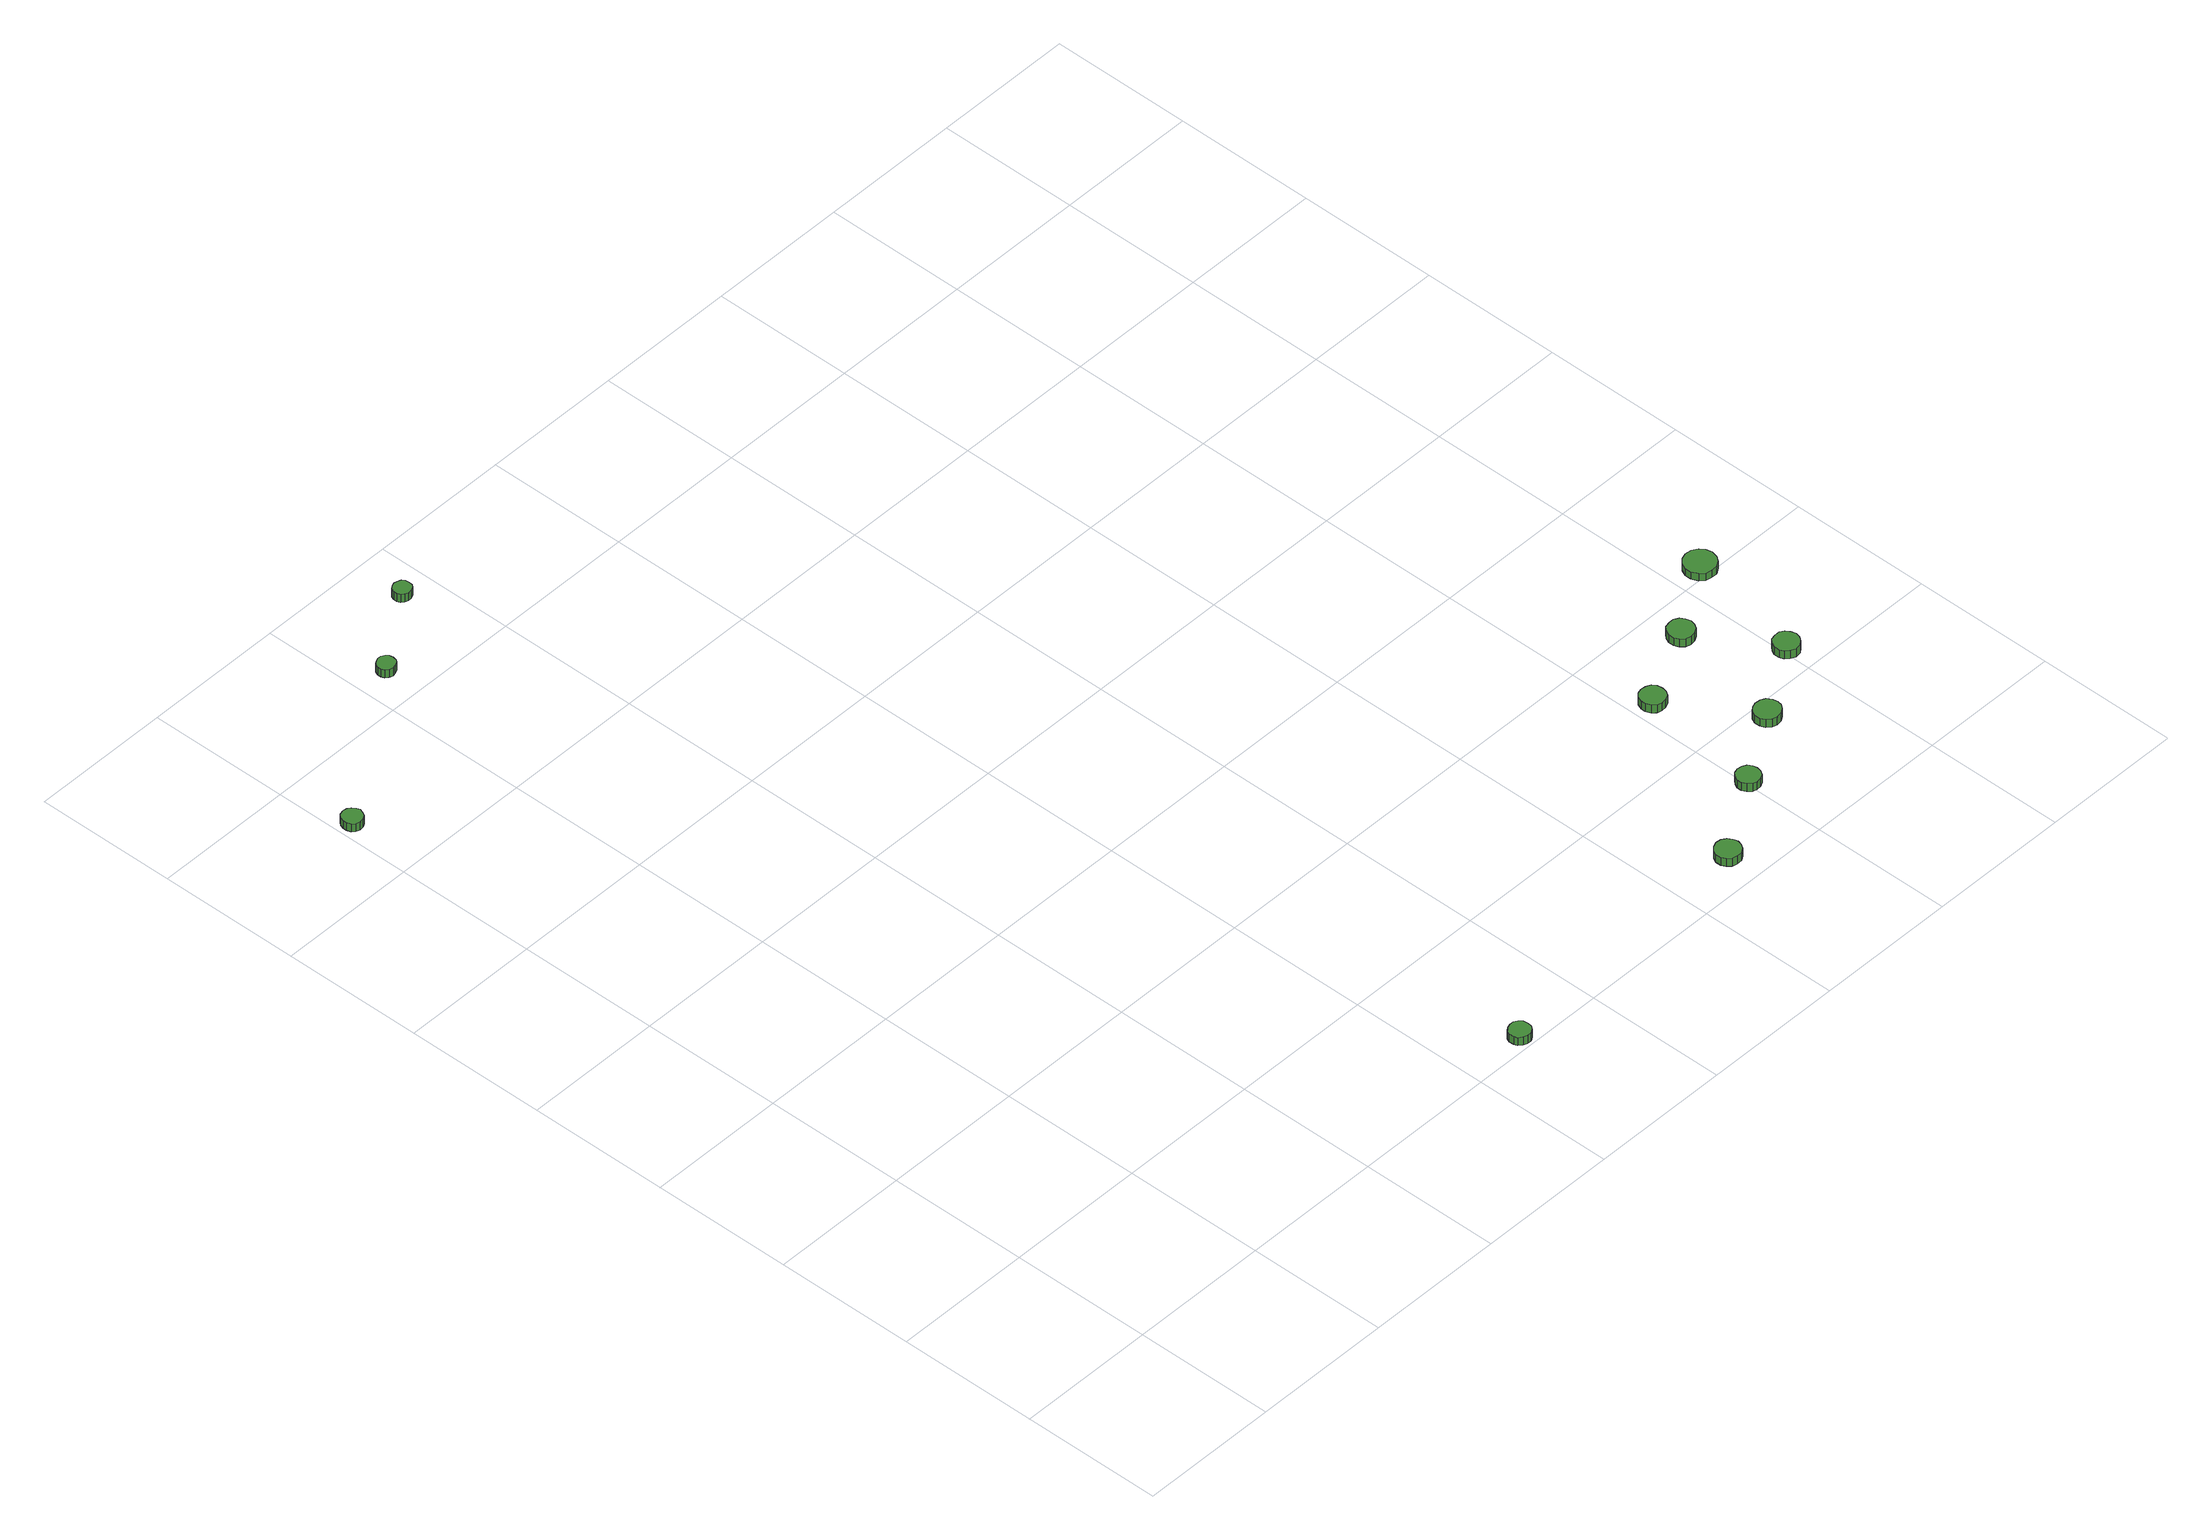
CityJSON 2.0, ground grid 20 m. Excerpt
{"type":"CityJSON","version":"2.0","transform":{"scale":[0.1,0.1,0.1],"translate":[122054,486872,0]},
"CityObjects":{
"tree1":{"type":"SolitaryVegetationObject","attributes":{"function":"something"},"geometry":[{"type":"MultiSurface","lod":"1","boundaries":[[[0,1,2,3,4,5,6,7,8,9,10,11,12,13,14]],[[15,16,17,18,19,20,21,22,23,24,25,26,27,28,29]],[[0,29,28,1]],[[1,28,27,2]],[[2,27,26,3]],[[3,26,25,4]],[[4,25,24,5]],[[5,24,23,6]],[[6,23,22,7]],[[7,22,21,8]],[[8,21,20,9]],[[9,20,19,10]],[[10,19,18,11]],[[11,18,17,12]],[[12,17,16,13]],[[13,16,15,14]],[[14,15,29,0]]]}]},
"tree2":{"type":"SolitaryVegetationObject","attributes":{"function":"something"},"geometry":[{"type":"MultiSurface","lod":"1","boundaries":[[[30,31,32,33,34,35,36,37,38,39,40,41,42,43,44]],[[45,46,47,48,49,50,51,52,53,54,55,56,57,58,59]],[[30,59,58,31]],[[31,58,57,32]],[[32,57,56,33]],[[33,56,55,34]],[[34,55,54,35]],[[35,54,53,36]],[[36,53,52,37]],[[37,52,51,38]],[[38,51,50,39]],[[39,50,49,40]],[[40,49,48,41]],[[41,48,47,42]],[[42,47,46,43]],[[43,46,45,44]],[[44,45,59,30]]]}]},
"tree3":{"type":"SolitaryVegetationObject","attributes":{"function":"something"},"geometry":[{"type":"MultiSurface","lod":"1","boundaries":[[[60,61,62,63,64,65,66,67,68,69,70,71,72,73,74]],[[75,76,77,78,79,80,81,82,83,84,85,86,87,88,89]],[[60,89,88,61]],[[61,88,87,62]],[[62,87,86,63]],[[63,86,85,64]],[[64,85,84,65]],[[65,84,83,66]],[[66,83,82,67]],[[67,82,81,68]],[[68,81,80,69]],[[69,80,79,70]],[[70,79,78,71]],[[71,78,77,72]],[[72,77,76,73]],[[73,76,75,74]],[[74,75,89,60]]]}]},
"tree4":{"type":"SolitaryVegetationObject","attributes":{"function":"something"},"geometry":[{"type":"MultiSurface","lod":"1","boundaries":[[[90,91,92,93,94,95,96,97,98,99,100,101,102,103,104]],[[105,106,107,108,109,110,111,112,113,114,115,116,117,118,119]],[[90,119,118,91]],[[91,118,117,92]],[[92,117,116,93]],[[93,116,115,94]],[[94,115,114,95]],[[95,114,113,96]],[[96,113,112,97]],[[97,112,111,98]],[[98,111,110,99]],[[99,110,109,100]],[[100,109,108,101]],[[101,108,107,102]],[[102,107,106,103]],[[103,106,105,104]],[[104,105,119,90]]]}]},
"tree5":{"type":"SolitaryVegetationObject","attributes":{"function":"something"},"geometry":[{"type":"MultiSurface","lod":"1","boundaries":[[[120,121,122,123,124,125,126,127,128,129,130,131,132,133,134]],[[135,136,137,138,139,140,141,142,143,144,145,146,147,148,149]],[[120,149,148,121]],[[121,148,147,122]],[[122,147,146,123]],[[123,146,145,124]],[[124,145,144,125]],[[125,144,143,126]],[[126,143,142,127]],[[127,142,141,128]],[[128,141,140,129]],[[129,140,139,130]],[[130,139,138,131]],[[131,138,137,132]],[[132,137,136,133]],[[133,136,135,134]],[[134,135,149,120]]]}]},
"tree6":{"type":"SolitaryVegetationObject","attributes":{"function":"something"},"geometry":[{"type":"MultiSurface","lod":"1","boundaries":[[[150,151,152,153,154,155,156,157,158,159,160,161,162,163,164]],[[165,166,167,168,169,170,171,172,173,174,175,176,177,178,179]],[[150,179,178,151]],[[151,178,177,152]],[[152,177,176,153]],[[153,176,175,154]],[[154,175,174,155]],[[155,174,173,156]],[[156,173,172,157]],[[157,172,171,158]],[[158,171,170,159]],[[159,170,169,160]],[[160,169,168,161]],[[161,168,167,162]],[[162,167,166,163]],[[163,166,165,164]],[[164,165,179,150]]]}]},
"tree7":{"type":"SolitaryVegetationObject","attributes":{"function":"something"},"geometry":[{"type":"MultiSurface","lod":"1","boundaries":[[[180,181,182,183,184,185,186,187,188,189,190,191,192,193,194]],[[195,196,197,198,199,200,201,202,203,204,205,206,207,208,209]],[[180,209,208,181]],[[181,208,207,182]],[[182,207,206,183]],[[183,206,205,184]],[[184,205,204,185]],[[185,204,203,186]],[[186,203,202,187]],[[187,202,201,188]],[[188,201,200,189]],[[189,200,199,190]],[[190,199,198,191]],[[191,198,197,192]],[[192,197,196,193]],[[193,196,195,194]],[[194,195,209,180]]]}]},
"tree8":{"type":"SolitaryVegetationObject","attributes":{"function":"something"},"geometry":[{"type":"MultiSurface","lod":"1","boundaries":[[[210,211,212,213,214,215,216,217,218,219,220,221,222,223,224]],[[225,226,227,228,229,230,231,232,233,234,235,236,237,238,239]],[[210,239,238,211]],[[211,238,237,212]],[[212,237,236,213]],[[213,236,235,214]],[[214,235,234,215]],[[215,234,233,216]],[[216,233,232,217]],[[217,232,231,218]],[[218,231,230,219]],[[219,230,229,220]],[[220,229,228,221]],[[221,228,227,222]],[[222,227,226,223]],[[223,226,225,224]],[[224,225,239,210]]]}]},
"tree9":{"type":"SolitaryVegetationObject","attributes":{"function":"something"},"geometry":[{"type":"MultiSurface","lod":"1","boundaries":[[[240,241,242,243,244,245,246,247,248,249,250,251,252,253,254]],[[255,256,257,258,259,260,261,262,263,264,265,266,267,268,269]],[[240,269,268,241]],[[241,268,267,242]],[[242,267,266,243]],[[243,266,265,244]],[[244,265,264,245]],[[245,264,263,246]],[[246,263,262,247]],[[247,262,261,248]],[[248,261,260,249]],[[249,260,259,250]],[[250,259,258,251]],[[251,258,257,252]],[[252,257,256,253]],[[253,256,255,254]],[[254,255,269,240]]]}]},
"tree10":{"type":"SolitaryVegetationObject","attributes":{"function":"something"},"geometry":[{"type":"MultiSurface","lod":"1","boundaries":[[[270,271,272,273,274,275,276,277,278,279,280,281,282,283,284]],[[285,286,287,288,289,290,291,292,293,294,295,296,297,298,299]],[[270,299,298,271]],[[271,298,297,272]],[[272,297,296,273]],[[273,296,295,274]],[[274,295,294,275]],[[275,294,293,276]],[[276,293,292,277]],[[277,292,291,278]],[[278,291,290,279]],[[279,290,289,280]],[[280,289,288,281]],[[281,288,287,282]],[[282,287,286,283]],[[283,286,285,284]],[[284,285,299,270]]]}]},
"tree11":{"type":"SolitaryVegetationObject","attributes":{"function":"something"},"geometry":[{"type":"MultiSurface","lod":"1","boundaries":[[[300,301,302,303,304,305,306,307,308,309,310,311,312,313,314]],[[315,316,317,318,319,320,321,322,323,324,325,326,327,328,329]],[[300,329,328,301]],[[301,328,327,302]],[[302,327,326,303]],[[303,326,325,304]],[[304,325,324,305]],[[305,324,323,306]],[[306,323,322,307]],[[307,322,321,308]],[[308,321,320,309]],[[309,320,319,310]],[[310,319,318,311]],[[311,318,317,312]],[[312,317,316,313]],[[313,316,315,314]],[[314,315,329,300]]]}]}
},
"vertices":[
[35,1302,20],[33,1307,20],[30,1312,20],[25,1315,20],[19,1316,20],[13,1314,20],[9,1310,20],[7,1304,20],[7,1299,20],[9,1293,20],[13,1289,20],[19,1287,20],[25,1288,20],[30,1291,20],[33,1296,20],[33,1296,7],[30,1291,7],[25,1288,7],[19,1287,7],[13,1289,7],[9,1293,7],[7,1299,7],[7,1304,7],[9,1310,7],[13,1314,7],[19,1316,7],[25,1315,7],[30,1312,7],[33,1307,7],[35,1302,7],
[259,1454,19],[258,1459,19],[255,1463,19],[250,1466,19],[245,1466,19],[240,1464,19],[236,1461,19],[234,1456,19],[234,1451,19],[236,1446,19],[240,1443,19],[245,1441,19],[250,1442,19],[255,1444,19],[258,1448,19],[258,1448,6],[255,1444,6],[250,1442,6],[245,1441,6],[240,1443,6],[236,1446,6],[234,1451,6],[234,1456,6],[236,1461,6],[240,1464,6],[245,1466,6],[250,1466,6],[255,1463,6],[258,1459,6],[259,1454,6],
[703,17,21],[702,24,21],[698,29,21],[693,32,21],[687,32,21],[681,30,21],[676,26,21],[674,21,21],[674,14,21],[676,9,21],[681,5,21],[687,3,21],[693,3,21],[698,6,21],[702,11,21],[702,11,8],[698,6,8],[693,3,8],[687,3,8],[681,5,8],[676,9,8],[674,14,8],[674,21,8],[676,26,8],[681,30,8],[687,32,8],[693,32,8],[698,29,8],[702,24,8],[703,17,8],
[369,1528,19],[368,1534,19],[365,1538,19],[360,1540,19],[355,1541,19],[350,1539,19],[346,1536,19],[344,1531,19],[344,1526,19],[346,1521,19],[350,1518,19],[355,1516,19],[360,1517,19],[365,1519,19],[368,1523,19],[368,1523,6],[365,1519,6],[360,1517,6],[355,1516,6],[350,1518,6],[346,1521,6],[344,1526,6],[344,1531,6],[346,1536,6],[350,1539,6],[355,1541,6],[360,1540,6],[365,1538,6],[368,1534,6],[369,1528,6],
[1108,47,21],[1106,54,21],[1102,60,21],[1096,64,21],[1088,65,21],[1081,62,21],[1076,57,21],[1073,51,21],[1073,43,21],[1076,37,21],[1081,32,21],[1088,30,21],[1096,30,21],[1102,34,21],[1106,40,21],[1106,40,8],[1102,34,8],[1096,30,8],[1088,30,8],[1081,32,8],[1076,37,8],[1073,43,8],[1073,51,8],[1076,57,8],[1081,62,8],[1088,65,8],[1096,64,8],[1102,60,8],[1106,54,8],[1108,47,8],
[1219,118,20],[1218,124,20],[1214,130,20],[1208,133,20],[1201,134,20],[1195,132,20],[1190,127,20],[1187,121,20],[1187,114,20],[1190,108,20],[1195,103,20],[1201,101,20],[1208,102,20],[1214,105,20],[1218,111,20],[1218,111,7],[1214,105,7],[1208,102,7],[1201,101,7],[1195,103,7],[1190,108,7],[1187,114,7],[1187,121,7],[1190,127,7],[1195,132,7],[1201,134,7],[1208,133,7],[1214,130,7],[1218,124,7],[1219,118,7],
[1246,296,19],[1245,304,19],[1241,310,19],[1234,313,19],[1227,314,19],[1220,312,19],[1215,307,19],[1212,300,19],[1212,293,19],[1215,286,19],[1220,281,19],[1227,279,19],[1234,280,19],[1241,283,19],[1245,289,19],[1245,289,6],[1241,283,6],[1234,280,6],[1227,279,6],[1220,281,6],[1215,286,6],[1212,293,6],[1212,300,6],[1215,307,6],[1220,312,6],[1227,314,6],[1234,313,6],[1241,310,6],[1245,304,6],[1246,296,6],
[1321,178,20],[1320,185,20],[1315,192,20],[1309,195,20],[1301,196,20],[1294,194,20],[1288,189,20],[1285,182,20],[1285,174,20],[1288,167,20],[1294,162,20],[1301,160,20],[1309,161,20],[1315,165,20],[1320,171,20],[1320,171,7],[1315,165,7],[1309,161,7],[1301,160,7],[1294,162,7],[1288,167,7],[1285,174,7],[1285,182,7],[1288,189,7],[1294,194,7],[1301,196,7],[1309,195,7],[1315,192,7],[1320,185,7],[1321,178,7],
[1356,350,19],[1354,358,19],[1350,364,19],[1343,368,19],[1336,368,19],[1328,366,19],[1323,361,19],[1320,354,19],[1320,346,19],[1323,340,19],[1328,334,19],[1336,332,19],[1343,333,19],[1350,337,19],[1354,343,19],[1354,343,6],[1350,337,6],[1343,333,6],[1336,332,6],[1328,334,6],[1323,340,6],[1320,346,6],[1320,354,6],[1323,361,6],[1328,366,6],[1336,368,6],[1343,368,6],[1350,364,6],[1354,358,6],[1356,350,6],
[1424,242,20],[1422,249,20],[1418,255,20],[1412,259,20],[1404,259,20],[1397,257,20],[1392,252,20],[1389,246,20],[1389,238,20],[1392,232,20],[1397,227,20],[1404,224,20],[1412,225,20],[1418,229,20],[1422,235,20],[1422,235,7],[1418,229,7],[1412,225,7],[1404,224,7],[1397,227,7],[1392,232,7],[1389,238,7],[1389,246,7],[1392,252,7],[1397,257,7],[1404,259,7],[1412,259,7],[1418,255,7],[1422,249,7],[1424,242,7],
[1462,413,19],[1460,422,19],[1455,429,19],[1447,434,19],[1438,435,19],[1429,432,19],[1423,426,19],[1419,418,19],[1419,409,19],[1423,400,19],[1429,394,19],[1438,392,19],[1447,392,19],[1455,397,19],[1460,404,19],[1460,404,7],[1455,397,7],[1447,392,7],[1438,392,7],[1429,394,7],[1423,400,7],[1419,409,7],[1419,418,7],[1423,426,7],[1429,432,7],[1438,435,7],[1447,434,7],[1455,429,7],[1460,422,7],[1462,413,7]
]}
